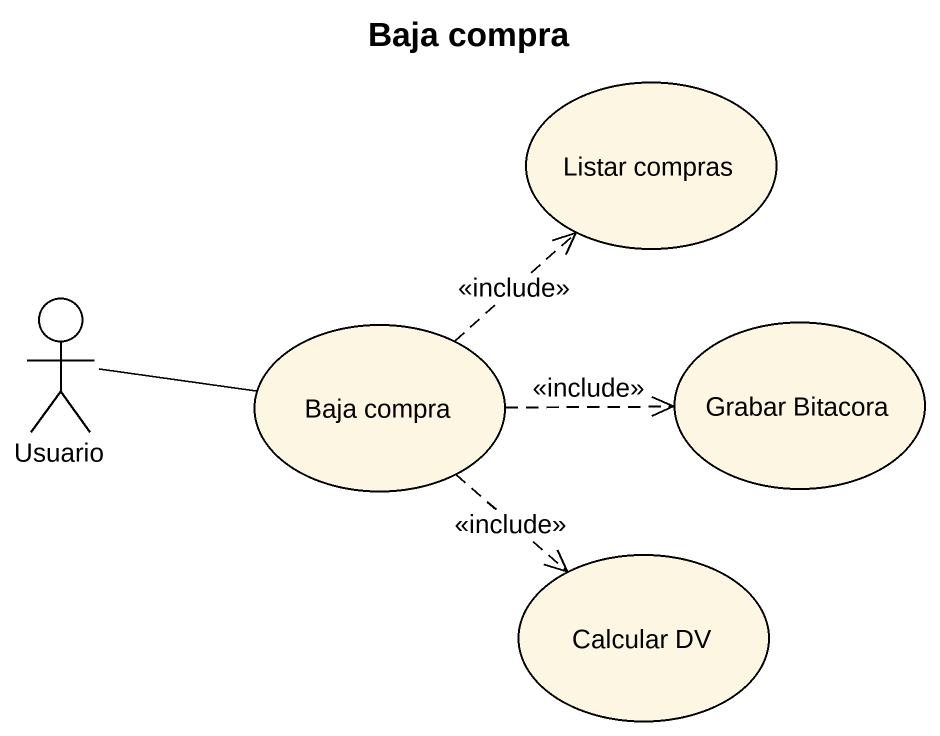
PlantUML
@startuml
title Baja compra
usecase "Listar compras" as Listar_compras
actor Usuario
usecase "Baja compra" as Baja_compra
usecase "Grabar Bitacora" as Grabar_Bitacora
usecase "Calcular DV" as Calcular_DV
Usuario -right- Baja_compra
Baja_compra .up.> Listar_compras : <<include>>
Baja_compra .right.> Grabar_Bitacora : <<include>>
Baja_compra ..> Calcular_DV : <<include>>
@enduml
